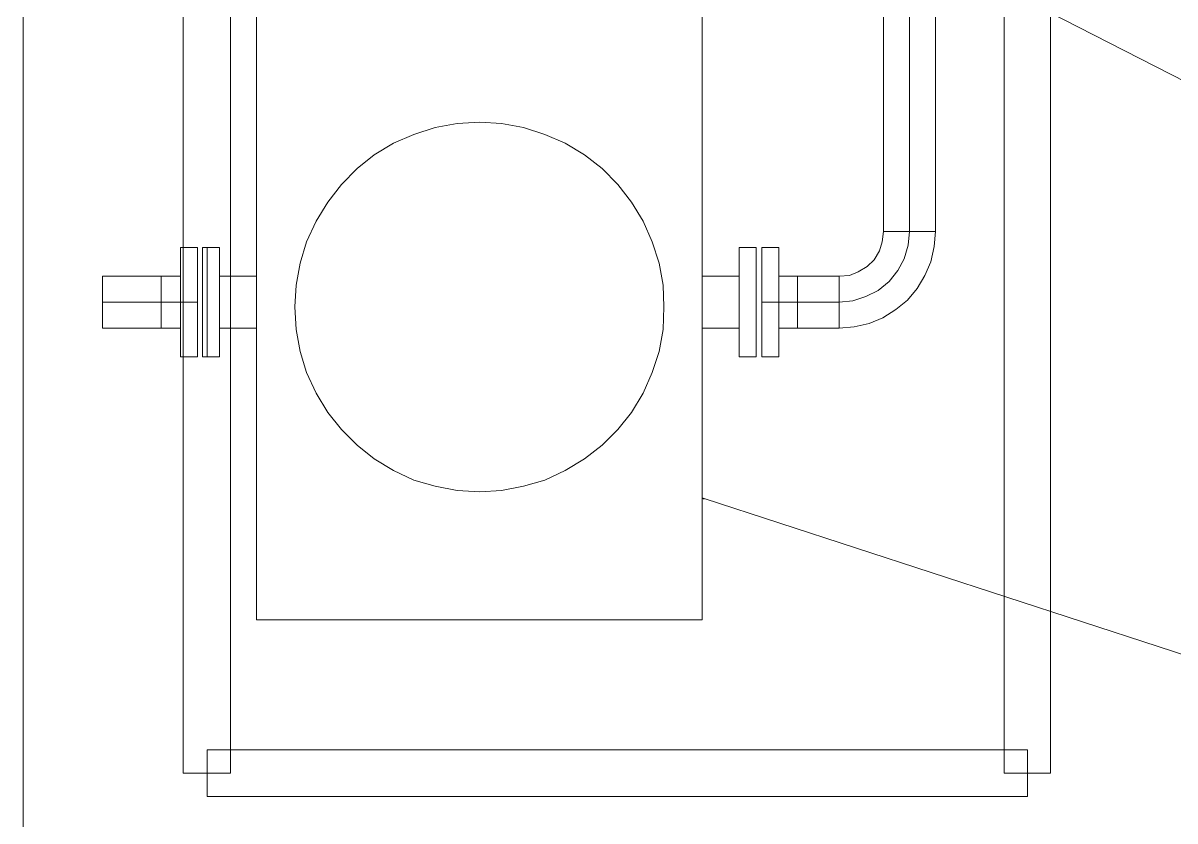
# Model space of a CAD drawing. Header units: inches. Extents: x -1128 to 651, y 96 to 845.
# Drawn here: x 434.5 to 498, y 685.7 to 729.7 of the extents above; entities that cross this region are included whole.
import ezdxf

# ---------------------------------------------------------------- set-up
doc = ezdxf.new("R2010")
doc.units = ezdxf.units.IN
doc.header["$MEASUREMENT"] = 0
doc.layers.add('Layer 1', color=7, linetype='Continuous')

msp = doc.modelspace()

# ---------------------------------------------------------------- hatches: boundary and pattern name
at = {"layer": 'Layer 1'}
msp.add_hatch(color=0, dxfattribs=at).paths.add_polyline_path([(472.077, 703.39), (471.963, 703.465), (472.077, 703.428)])

# ---------------------------------------------------------------- linework, layer by layer
at = {"layer": 'Layer 1', "color": 0, "lineweight": 5}
for points in [[(434.504, 778.763), (500.436, 778.763), (500.436, 681.601), (434.504, 681.601), (434.504, 778.763)], [(484.84, 718.155), (481.97, 718.155), (481.97, 778.763)], [(483.405, 778.763), (483.405, 718.155)], [(484.84, 718.155), (484.84, 778.763)], [(443.34, 717.286), (443.34, 759.957)], [(491.184, 688.285), (488.616, 688.285), (488.616, 759.957), (488.805, 759.957)], [(490.051, 759.957), (491.184, 759.957), (491.184, 688.285)], [(445.945, 715.7), (445.945, 746.363)], [(488.616, 746.363), (488.616, 688.285)], [(491.184, 746.363), (491.184, 688.285)], [(464.675, 743.757), (505.458, 722.913), (513.539, 722.913)], [(443.34, 688.285), (445.945, 688.285), (445.945, 737.036)], [(443.34, 688.285), (443.34, 737.036)], [(469.849, 714.001), (469.811, 715.209), (469.584, 716.418), (469.207, 717.588), (468.716, 718.721), (468.074, 719.778), (467.319, 720.76), (466.45, 721.629), (465.468, 722.384), (464.411, 723.026), (463.278, 723.517), (462.108, 723.895), (460.899, 724.121), (459.691, 724.197), (458.445, 724.121), (457.236, 723.895), (456.066, 723.517), (454.933, 723.026), (453.875, 722.384), (452.931, 721.629), (452.063, 720.76), (451.308, 719.778), (450.666, 718.721), (450.137, 717.588), (449.797, 716.418), (449.571, 715.209), (449.495, 714.001), (449.571, 712.755), (449.797, 711.546), (450.137, 710.376), (450.666, 709.243), (451.308, 708.186), (452.063, 707.242), (452.931, 706.373), (453.875, 705.618), (454.933, 704.976), (456.066, 704.447), (457.236, 704.107), (458.445, 703.881), (459.691, 703.805), (460.899, 703.881), (462.108, 704.107), (463.278, 704.447), (464.411, 704.976), (465.468, 705.618), (466.45, 706.373), (467.319, 707.242), (468.074, 708.186), (468.716, 709.243), (469.207, 710.376), (469.584, 711.546), (469.811, 712.755), (469.849, 714.001), (469.811, 715.209), (469.584, 716.418), (469.207, 717.588), (468.716, 718.721), (468.074, 719.778), (467.319, 720.76), (466.45, 721.629), (465.468, 722.384), (464.411, 723.026), (463.278, 723.517), (462.108, 723.895), (460.899, 724.121), (459.691, 724.197), (458.445, 724.121), (457.236, 723.895), (456.066, 723.517), (454.933, 723.026), (453.875, 722.384), (452.931, 721.629), (452.063, 720.76), (451.308, 719.778), (450.666, 718.721), (450.137, 717.588), (449.797, 716.418), (449.571, 715.209), (449.495, 714.001), (449.571, 712.755), (449.797, 711.546), (450.137, 710.376), (450.666, 709.243), (451.308, 708.186), (452.063, 707.242), (452.931, 706.373), (453.875, 705.618), (454.933, 704.976), (456.066, 704.447), (457.236, 704.107), (458.445, 703.881), (459.691, 703.805), (460.899, 703.881), (462.108, 704.107), (463.278, 704.447), (464.411, 704.976), (465.468, 705.618), (466.45, 706.373), (467.319, 707.242), (468.074, 708.186), (468.716, 709.243), (469.207, 710.376), (469.584, 711.546), (469.811, 712.755), (469.849, 714.001)], [(479.516, 714.265), (480.271, 714.341), (480.989, 714.567), (481.668, 714.907), (482.272, 715.398), (482.763, 716.002), (483.103, 716.644), (483.33, 717.399), (483.405, 718.155)], [(479.516, 715.7), (479.516, 712.83), (480.347, 712.906), (481.177, 713.095), (481.933, 713.397), (482.65, 713.85), (483.292, 714.378), (483.821, 715.02), (484.236, 715.738), (484.576, 716.493), (484.765, 717.324), (484.84, 718.155)], [(479.516, 715.7), (480.082, 715.738), (480.573, 715.927), (481.064, 716.229), (481.442, 716.606), (481.744, 717.097), (481.895, 717.588), (481.97, 718.155)], [(484.84, 718.155), (481.97, 718.155)], [(483.405, 718.155), (483.405, 718.192)], [(483.405, 718.155), (483.405, 718.192)], [(442.131, 714.265), (444.133, 714.265), (444.133, 717.286)], [(443.189, 717.286), (443.189, 711.244)], [(443.189, 717.286), (444.133, 717.286)], [(444.397, 717.286), (444.397, 711.244)], [(445.341, 717.286), (444.397, 717.286)], [(444.662, 711.244), (444.662, 717.286)], [(445.341, 717.286), (445.341, 711.244)], [(474.003, 711.244), (474.003, 717.286)], [(474.003, 717.286), (474.947, 717.286)], [(474.947, 711.244), (474.947, 717.286)], [(475.249, 717.286), (475.249, 714.265)], [(476.193, 717.286), (475.249, 717.286)], [(476.193, 711.244), (476.193, 717.286)], [(438.884, 715.7), (438.884, 712.83), (442.131, 712.83)], [(442.131, 715.7), (438.884, 715.7)], [(438.884, 715.7), (438.884, 714.265)], [(442.131, 712.83), (442.131, 715.7)], [(442.131, 715.7), (442.131, 712.83)], [(442.131, 715.7), (443.189, 715.7)], [(447.38, 715.7), (445.341, 715.7)], [(471.963, 715.7), (474.003, 715.7)], [(477.212, 715.7), (476.193, 715.7)], [(477.212, 712.83), (477.212, 715.7)], [(477.212, 715.7), (477.212, 712.83)], [(479.516, 712.83), (479.516, 715.7), (477.212, 715.7)], [(438.884, 714.265), (442.131, 714.265)], [(438.884, 714.265), (438.884, 712.83)], [(444.133, 711.244), (444.133, 714.265)], [(477.212, 714.265), (475.249, 714.265), (475.249, 711.244)], [(479.516, 714.265), (477.212, 714.265)], [(479.516, 714.265), (479.516, 714.303)], [(479.516, 714.265), (479.516, 714.303)], [(442.131, 712.83), (443.189, 712.83)], [(443.34, 688.285), (445.945, 688.285), (445.945, 712.83)], [(447.38, 712.83), (445.341, 712.83)], [(471.963, 712.83), (474.003, 712.83)], [(477.212, 712.83), (476.193, 712.83)], [(477.212, 712.83), (479.516, 712.83)], [(443.189, 711.244), (444.133, 711.244)], [(443.34, 688.285), (443.34, 711.244)], [(445.341, 711.244), (444.397, 711.244)], [(474.003, 711.244), (474.947, 711.244)], [(476.193, 711.244), (475.249, 711.244)], [(472.077, 703.428), (505.458, 692.552), (513.539, 692.552)], [(444.662, 687.001), (444.662, 689.569)], [(489.9, 689.569), (489.9, 687.001), (444.662, 687.001)], [(489.9, 689.569), (444.662, 689.569)], [(444.662, 687.001), (444.662, 689.569)], [(489.9, 689.569), (489.9, 687.001), (444.662, 687.001)], [(489.9, 689.569), (444.662, 689.569)], [(491.184, 688.285), (488.616, 688.285)]]:
    msp.add_lwpolyline(points, dxfattribs=at)
at = {"layer": 'Layer 1', "color": 0, "lineweight": 0}
msp.add_lwpolyline([(472.077, 703.39), (471.963, 703.465), (472.077, 703.428), (472.077, 703.39)], dxfattribs=at)
at = {"layer": 'Layer 1', "color": 0, "lineweight": 5}
for points, knots in [([(447.38, 696.744), (447.38, 696.744), (447.38, 731.258), (447.38, 731.258), (447.38, 731.258), (447.38, 696.744), (447.38, 696.744)], [0, 0, 0, 0, 1, 1, 1, 2, 2, 2, 2]), ([(471.963, 696.744), (471.963, 696.744), (447.38, 696.744), (447.38, 696.744), (447.38, 696.744), (471.963, 696.744), (471.963, 696.744), (471.963, 696.744), (471.963, 731.258), (471.963, 731.258), (471.963, 731.258), (471.963, 696.744), (471.963, 696.744)], [0, 0, 0, 0, 1, 1, 1, 2, 2, 2, 3, 3, 3, 4, 4, 4, 4])]:
    msp.add_open_spline(points, degree=3, knots=knots, dxfattribs=at)

doc.saveas('drawing.dxf')
